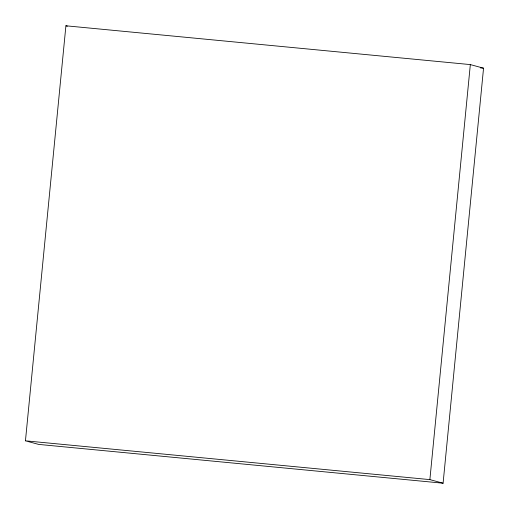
<?xml version="1.0" encoding="UTF-8"?>
<svg xmlns="http://www.w3.org/2000/svg" width="509" height="509" viewBox="0 0 509 509"><rect width="100%" height="100%" fill="white"/><g stroke="black" fill="none" stroke-linecap="round" stroke-linejoin="round"><path stroke-width="0.76" d="M25.45 440.819L65.909 25.794L470.335 64.592L483.55 68.181L443.091 483.206L38.665 444.408L25.45 440.819L429.876 479.618L443.091 483.206M429.876 479.618L470.335 64.592M480.381 67.875L483.55 68.181M65.909 25.794L67.379 26.188"/></g></svg>
